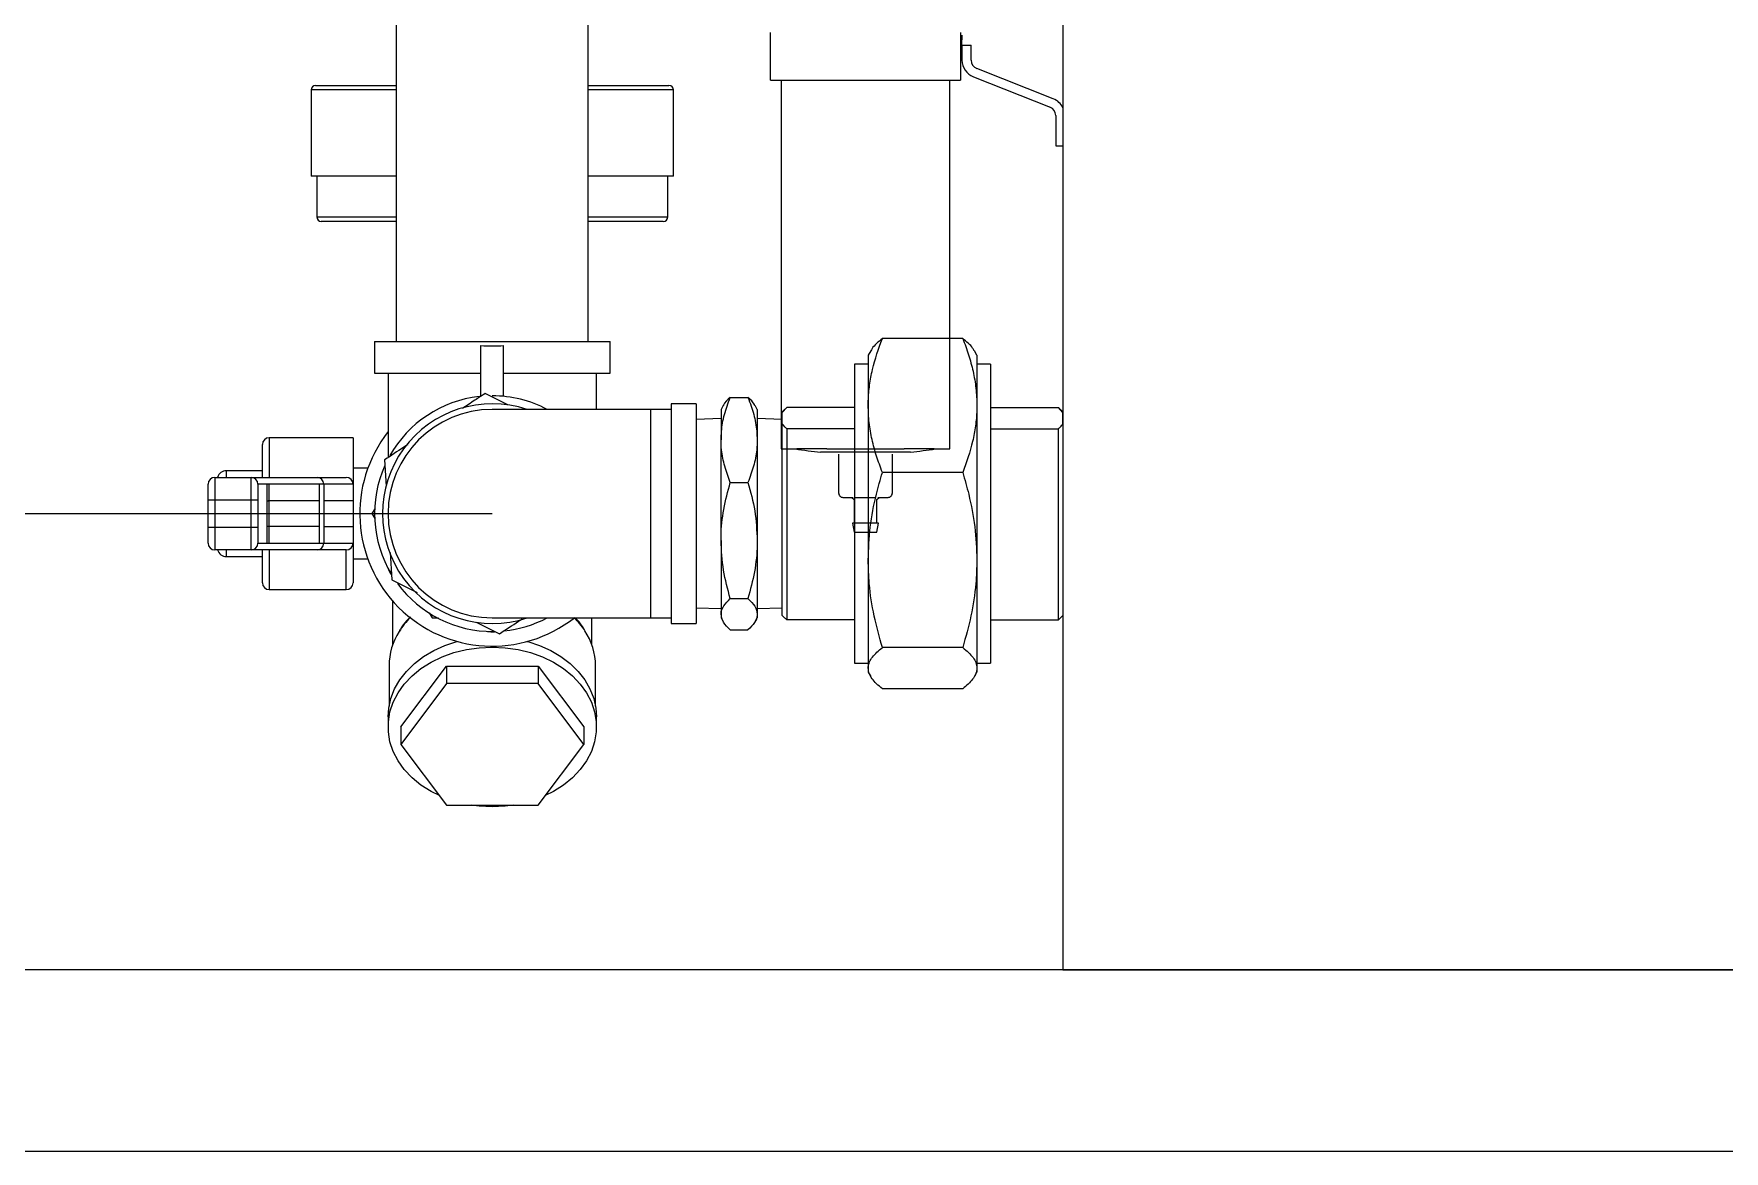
# Model space of a CAD drawing. Header units: millimetres. Extents: x 12318 to 17800, y 6541 to 10165.
# Drawn here: x 13895.75 to 13922.72, y 7285.31 to 7303.13 of the extents above; entities that cross this region are included whole.
import ezdxf

# ---------------------------------------------------------------- set-up
doc = ezdxf.new("R2010")
doc.units = ezdxf.units.MM
doc.layers.add('Equipment', color=123, linetype='Continuous')
doc.layers.add('GCW', color=214, linetype='Continuous')

# ---------------------------------------------------------------- blocks, each defined once
blk = doc.blocks.new('A$Cbe2ee938')
at = {"layer": 'Equipment'}
for p, q in [((7000, 889.3), (7000, 225)), ((6852.8, 468.7), (6852.8, 363.7)), ((6895.2, 363.7), (6895.2, 468.7)), ((6834, 419.2), (6834, 400.2)), ((6852.8, 419.2), (6834, 419.2)), ((6835, 420.2), (6852.8, 420.2)), ((6895.2, 420.2), (6913, 420.2)), ((6914, 419.2), (6895.2, 419.2)), ((6914, 400.2), (6914, 419.2)), ((6998.4, 406.89), (7000, 406.89)), ((6852.8, 400.2), (6834, 400.2)), ((6835.25, 400.2), (6835.25, 391.2)), ((6914, 400.2), (6895.2, 400.2)), ((6912.75, 391.2), (6912.75, 400.2)), ((6835.25, 391.2), (6852.8, 391.2)), ((6852.8, 390.2), (6836.25, 390.2)), ((6895.2, 391.2), (6912.75, 391.2)), ((6911.75, 390.2), (6895.2, 390.2)), ((6848, 363.7), (6848, 356.7)), ((6848, 363.7), (6900, 363.7)), ((6871.5, 351.58), (6871.5, 362.82)), ((6876.5, 351.58), (6876.5, 362.82)), ((6900, 356.7), (6900, 363.7)), ((6977.87, 364.35), (6960.13, 364.35)), ((6957, 358.7), (6954, 358.7)), ((6954, 358.7), (6954, 316.06)), ((6957.55, 361.64), (6957, 360.7)), ((6957, 360.7), (6957, 349.58)), ((6981, 360.7), (6980.46, 361.64)), ((6981, 360.7), (6981, 349.58)), ((6984, 358.7), (6981, 358.7)), ((6984, 358.7), (6984, 316.06)), ((6848, 356.7), (6871.5, 356.7)), ((6851.02, 356.7), (6851.02, 338.08)), ((6876.5, 356.7), (6900, 356.7)), ((6896.98, 348.7), (6896.98, 356.7)), ((6877.46, 349.68), (6872.4, 352.21)), ((6926.55, 351.36), (6930.45, 351.36)), ((6909, 348.7), (6874, 348.7)), ((6913.5, 348.7), (6909, 348.7)), ((6909, 302.7), (6909, 348.7)), ((6919, 349.95), (6913.5, 349.95)), ((6913.5, 349.95), (6913.5, 301.45)), ((6919, 349.95), (6919, 325.7)), ((6924.98, 349.54), (6924.5, 348.7)), ((6924.5, 348.7), (6924.5, 341.98)), ((6932.5, 348.7), (6932.01, 349.54)), ((6932.5, 348.7), (6932.5, 341.98)), ((6938, 348.05), (6939, 349.14)), ((6938.59, 348.77), (6938, 348.18)), ((6938, 348.05), (6938, 348.18)), ((6938, 345.54), (6938, 348.05)), ((6954, 349.14), (6939, 349.14)), ((6957, 349.58), (6957, 315.48)), ((6981, 349.58), (6981, 315.48)), ((6984, 349.14), (6999, 349.14)), ((7000, 348.05), (6999, 349.14)), ((7000, 348.18), (6999.41, 348.77)), ((7000, 348.18), (7000, 348.05)), ((7000, 345.54), (7000, 348.05)), ((6924.5, 346.66), (6919, 346.46)), ((6938, 346.46), (6932.5, 346.66)), ((6938, 303.23), (6938, 345.54)), ((6954, 344.45), (6939, 344.45)), ((6939, 344.45), (6939, 302.26)), ((6984, 344.45), (6999, 344.45)), ((6999, 302.26), (6999, 344.45)), ((7000, 345.54), (7000, 303.23)), ((6823.25, 333.7), (6823.25, 340.95)), ((6843.25, 342.45), (6824.75, 342.45)), ((6824.75, 342.45), (6824.75, 333.7)), ((6843.25, 342.45), (6843.25, 332.2)), ((6924.5, 319.76), (6924.5, 341.98)), ((6932.5, 341.98), (6932.5, 319.76)), ((6850.24, 337.57), (6850.59, 331.78)), ((6811.25, 328.7), (6811.25, 332.2)), ((6812.75, 333.7), (6812.75, 328.7)), ((6812.75, 333.7), (6820.75, 333.7)), ((6815.25, 335.19), (6823.25, 335.19)), ((6815.25, 335.19), (6815.25, 333.7)), ((6820.75, 328.7), (6820.75, 333.7)), ((6820.75, 333.7), (6835.31, 333.7)), ((6822.25, 332.2), (6822.25, 328.7)), ((6835.81, 332.2), (6822.25, 332.2)), ((6824.25, 332.2), (6824.25, 319.2)), ((6824.75, 328.5), (6824.75, 332.2)), ((6835.31, 333.7), (6841.75, 333.7)), ((6836.81, 332.2), (6835.81, 332.2)), ((6835.81, 332.2), (6835.81, 319.2)), ((6836.81, 332.2), (6836.81, 319.2)), ((6843.25, 332.2), (6836.81, 332.2)), ((6846.46, 335.7), (6843.25, 335.7)), ((6843.25, 332.2), (6843.25, 328.58)), ((6926.55, 332.59), (6930.45, 332.59)), ((6977.87, 334.8), (6960.13, 334.8)), ((6811.25, 322.7), (6811.25, 328.7)), ((6812.75, 328.7), (6811.25, 328.7)), ((6820.75, 328.7), (6812.75, 328.7)), ((6812.75, 328.7), (6812.75, 322.7)), ((6820.75, 322.7), (6820.75, 328.7)), ((6822.25, 328.7), (6820.75, 328.7)), ((6822.25, 328.7), (6822.25, 322.7)), ((6824.75, 322.9), (6824.75, 328.5)), ((6835.81, 328.5), (6824.75, 328.5)), ((6836.81, 328.58), (6843.25, 328.58)), ((6843.25, 328.58), (6843.25, 322.82)), ((6848.06, 326.77), (6847.44, 325.7)), ((6847.44, 325.7), (6848.06, 324.63)), ((6919, 325.7), (6919, 301.45)), ((6811.25, 319.2), (6811.25, 322.7)), ((6811.25, 322.7), (6812.75, 322.7)), ((6812.75, 322.7), (6812.75, 317.7)), ((6812.75, 322.7), (6820.75, 322.7)), ((6820.75, 317.7), (6820.75, 322.7)), ((6820.75, 322.7), (6822.25, 322.7)), ((6822.25, 322.7), (6822.25, 319.2)), ((6824.75, 319.2), (6824.75, 322.9)), ((6824.75, 322.9), (6835.81, 322.9)), ((6843.25, 322.82), (6836.81, 322.82)), ((6843.25, 322.82), (6843.25, 319.2)), ((6820.75, 317.7), (6812.75, 317.7)), ((6815.25, 317.7), (6815.25, 316.21)), ((6835.31, 317.7), (6820.75, 317.7)), ((6822.25, 319.2), (6835.81, 319.2)), ((6823.25, 310.45), (6823.25, 317.7)), ((6824.75, 317.7), (6824.75, 308.95)), ((6841.75, 317.7), (6835.31, 317.7)), ((6835.81, 319.2), (6836.81, 319.2)), ((6836.81, 319.2), (6843.25, 319.2)), ((6841.75, 308.95), (6841.75, 317.7)), ((6843.25, 319.2), (6843.25, 310.45)), ((6924.5, 319.76), (6924.5, 303.49)), ((6932.5, 319.76), (6932.5, 303.49)), ((6815.25, 316.21), (6823.25, 316.21)), ((6843.25, 315.7), (6846.51, 315.7)), ((6851.48, 317.14), (6851.84, 311.06)), ((6954, 316.06), (6954, 292.7)), ((6957, 315.48), (6957, 291.6)), ((6981, 315.48), (6981, 291.6)), ((6984, 316.06), (6984, 292.7)), ((6851.84, 311.06), (6857.43, 308.27)), ((6824.75, 308.95), (6841.75, 308.95)), ((6852, 306.42), (6852, 296.73)), ((6926.55, 306.94), (6930.45, 306.94)), ((6860.08, 303.81), (6860.72, 302.7)), ((6860.72, 302.7), (6862.09, 302.7)), ((6874, 302.7), (6909, 302.7)), ((6896, 296.73), (6896, 302.7)), ((6909, 302.7), (6913.5, 302.7)), ((6919, 304.94), (6924.5, 304.75)), ((6924.5, 303.49), (6924.5, 302.7)), ((6924.5, 302.7), (6924.98, 301.86)), ((6932.01, 301.86), (6932.5, 302.7)), ((6932.5, 304.75), (6938, 304.94)), ((6932.5, 303.49), (6932.5, 302.7)), ((6938, 303.23), (6938.59, 302.63)), ((6938.64, 302.65), (6939, 302.26)), ((6999.36, 302.65), (6999, 302.26)), ((6999.41, 302.63), (7000, 303.23)), ((6870.45, 301.76), (6875.6, 299.19)), ((6913.5, 301.45), (6919, 301.45)), ((6926.55, 300.04), (6930.45, 300.04)), ((6954, 302.26), (6939, 302.26)), ((6984, 302.26), (6999, 302.26)), ((6858.84, 294.14), (6861.1, 295.48)), ((6861.1, 295.48), (6863.56, 296.59)), ((6862.92, 294.08), (6865.53, 295.02)), ((6863.56, 296.59), (6866.18, 297.46)), ((6865.53, 295.02), (6868.28, 295.71)), ((6866.18, 297.46), (6866.28, 297.49)), ((6868.28, 295.71), (6871.12, 296.12)), ((6871.12, 296.12), (6874, 296.26)), ((6874, 296.26), (6876.88, 296.12)), ((6876.88, 296.12), (6879.72, 295.71)), ((6879.72, 295.71), (6882.47, 295.02)), ((6881.72, 297.49), (6881.82, 297.46)), ((6881.82, 297.46), (6884.44, 296.59)), ((6882.47, 295.02), (6885.08, 294.08)), ((6884.44, 296.59), (6886.9, 295.48)), ((6886.9, 295.48), (6889.16, 294.14)), ((6977.87, 296.15), (6960.13, 296.15)), ((6851.2, 292.14), (6851.2, 283.21)), ((6853.79, 278.64), (6863.9, 292.05)), ((6855.06, 290.88), (6856.82, 292.6)), ((6856.28, 289.87), (6858.26, 291.49)), ((6856.82, 292.6), (6858.84, 294.14)), ((6858.26, 291.49), (6860.48, 292.9)), ((6860.48, 292.9), (6862.92, 294.08)), ((6863.9, 292.05), (6884.1, 292.05)), ((6863.9, 292.05), (6863.9, 288.19)), ((6884.1, 292.05), (6894.21, 278.64)), ((6884.1, 292.05), (6884.1, 288.19)), ((6885.08, 294.08), (6887.52, 292.9)), ((6887.52, 292.9), (6889.74, 291.49)), ((6889.16, 294.14), (6891.18, 292.6)), ((6889.74, 291.49), (6891.72, 289.87)), ((6891.18, 292.6), (6892.94, 290.88)), ((6896.8, 283.21), (6896.8, 292.14)), ((6954, 292.7), (6957, 292.7)), ((6957, 291.6), (6957, 290.7)), ((6981, 292.7), (6984, 292.7)), ((6981, 291.6), (6981, 290.7)), ((6852.43, 287.01), (6853.59, 289.01)), ((6853.19, 286.14), (6854.58, 288.08)), ((6853.59, 289.01), (6855.06, 290.88)), ((6863.9, 288.19), (6853.79, 274.78)), ((6854.58, 288.08), (6856.28, 289.87)), ((6884.1, 288.19), (6863.9, 288.19)), ((6894.21, 274.78), (6884.1, 288.19)), ((6891.72, 289.87), (6893.42, 288.08)), ((6892.94, 290.88), (6894.41, 289.01)), ((6893.42, 288.08), (6894.81, 286.14)), ((6894.41, 289.01), (6895.57, 287.01)), ((6957, 290.7), (6957.55, 289.76)), ((6980.46, 289.76), (6981, 290.7)), ((6851.13, 282.76), (6851.61, 284.91)), ((6851.41, 281.94), (6852.13, 284.09)), ((6851.61, 284.91), (6852.43, 287.01)), ((6852.13, 284.09), (6853.19, 286.14)), ((6894.81, 286.14), (6895.87, 284.09)), ((6895.57, 287.01), (6896.39, 284.91)), ((6895.87, 284.09), (6896.59, 281.94)), ((6896.39, 284.91), (6896.87, 282.76)), ((6977.87, 287.05), (6960.13, 287.05)), ((6851, 280.89), (6851.13, 282.76)), ((6851, 280.89), (6851, 278.64)), ((6851.05, 279.75), (6851.41, 281.94)), ((6896.59, 281.94), (6896.95, 279.75)), ((6896.87, 282.76), (6897, 280.89)), ((6897, 278.64), (6897, 280.89)), ((6851.05, 277.54), (6851.05, 279.75)), ((6851.41, 275.34), (6851.05, 277.54)), ((6853.79, 278.64), (6853.79, 274.78)), ((6894.21, 278.64), (6894.21, 274.78)), ((6896.95, 277.54), (6896.59, 275.34)), ((6896.95, 279.75), (6896.95, 277.54)), ((6852.13, 273.2), (6851.41, 275.34)), ((6853.19, 271.14), (6852.13, 273.2)), ((6853.79, 274.78), (6863.9, 261.38)), ((6884.1, 261.38), (6894.21, 274.78)), ((6895.87, 273.2), (6894.81, 271.14)), ((6896.59, 275.34), (6895.87, 273.2)), ((6854.58, 269.2), (6853.19, 271.14)), ((6856.28, 267.41), (6854.58, 269.2)), ((6893.42, 269.2), (6891.72, 267.41)), ((6894.81, 271.14), (6893.42, 269.2)), ((6858.26, 265.8), (6856.28, 267.41)), ((6860.48, 264.39), (6858.26, 265.8)), ((6889.74, 265.8), (6887.52, 264.39)), ((6891.72, 267.41), (6889.74, 265.8)), ((6862.33, 263.46), (6860.48, 264.39)), ((6863.9, 261.38), (6884.1, 261.38)), ((6871.12, 261.16), (6869.4, 261.38)), ((6878.6, 261.38), (6876.88, 261.16)), ((6887.52, 264.39), (6885.67, 263.46)), ((6874, 261.02), (6871.12, 261.16)), ((6876.88, 261.16), (6874, 261.02)), ((9000, 225), (6251, 225)), ((7000, 225), (9000, 225)), ((6251, 185), (9000, 185))]:
    blk.add_line(p, q, dxfattribs=at)
at = {"layer": 'Equipment', "linetype": 'Continuous', "lineweight": 25}
for p, q in [((6935.4, 421.39), (6935.4, 431.89)), ((6977.4, 431.89), (6977.4, 421.39)), ((6977.7, 431.29), (6977.7, 430.3)), ((6977.7, 429.09), (6977.7, 430.3)), ((6977.7, 429.09), (6979.71, 429.09)), ((6977.7, 429.09), (6977.7, 425.81)), ((6979.7, 425.81), (6979.7, 429.09)), ((6980.23, 422.1), (6997.14, 415.39)), ((6997.87, 417.25), (6980.96, 423.95)), ((6935.4, 421.39), (6977.4, 421.39)), ((6937.8, 421.39), (6937.8, 355.5)), ((6975, 405.5), (6975, 421.39)), ((6998.4, 413.53), (6998.4, 406.89)), ((6975, 355.5), (6975, 405.5)), ((6937.8, 355.5), (6937.8, 340)), ((6975, 340), (6975, 355.5)), ((6937.8, 340), (6940.94, 340)), ((6940.94, 340), (6941.22, 340)), ((6947.85, 340), (6941.22, 340)), ((6947.85, 340), (6964.95, 340)), ((6971.58, 340), (6964.95, 340)), ((6971.58, 340), (6971.86, 340)), ((6971.86, 340), (6975, 340)), ((6966.37, 339.29), (6946.48, 339.29)), ((6950.46, 338.85), (6950.46, 330.29)), ((6962.34, 330.29), (6962.34, 338.85)), ((6951.41, 329.29), (6953.67, 329.29)), ((6953.4, 329.29), (6953.9, 328.79)), ((6953.9, 328.79), (6953.9, 323.59)), ((6954.13, 329.29), (6958.67, 329.29)), ((6958.9, 328.79), (6959.4, 329.29)), ((6958.9, 323.59), (6958.9, 328.79)), ((6959.13, 329.29), (6961.39, 329.29)), ((6953.5, 323.59), (6953.9, 321.59)), ((6956.4, 323.59), (6953.5, 323.59)), ((6953.9, 321.59), (6956.4, 321.59)), ((6959.3, 323.59), (6956.4, 323.59)), ((6956.4, 321.59), (6958.9, 321.59)), ((6958.9, 321.59), (6959.3, 323.59))]:
    blk.add_line(p, q, dxfattribs=at)
for centre, radius, start, end in [((6981.7, 425.81), 4, 180, 248.3729), ((6981.7, 425.81), 2, 180, 248.3729), ((6996.4, 413.53), 2, 0, 68.3729), ((6996.4, 413.53), 4, 25.8419, 68.3729), ((6956.4, 438.79), 100, 261.0856, 264.3409), ((6956.4, 438.79), 100, 275.7211, 278.895), ((6951.46, 330.29), 1, 179.9319, 225.853), ((6951.43, 330.22), 0.934, 224.566, 268.6702), ((6961.37, 330.23), 0.938, 271.4324, 315.3315), ((6961.34, 330.29), 1, 314.147, 0.0681)]:
    blk.add_arc(centre, radius, start, end, dxfattribs=at)
at = {"layer": 'Equipment'}
for centre, radius, start, end in [((6835, 419.2), 1, 90, 180), ((6913, 419.2), 1, 0, 90), ((6836.25, 391.2), 1, 180, 270), ((6911.75, 391.2), 1, 270, 0), ((6874, 388.7), 26, 264.4823, 275.5177), ((6874, 325.7), 26, 96.4119, 150.5162), ((6874, 325.7), 26, 62.2042, 90), ((6874, 325.7), 24.25, 71.5235, 288.4765), ((6874, 325.7), 23, 90, 270), ((6874, 325.7), 29.25, 141.7673, 308.2822), ((6824.75, 340.95), 1.5, 90, 180), ((6874, 325.7), 26, 155.8079, 211.0096), ((6812.75, 332.2), 1.5, 90, 180), ((6820.75, 332.2), 1.5, 0, 90), ((6835.31, 332.2), 1.5, 0, 90), ((6841.75, 332.2), 1.5, 0, 90), ((6812.75, 319.2), 1.5, 180, 270), ((6820.75, 319.2), 1.5, 270, 0), ((6835.31, 319.2), 1.5, 270, 0), ((6841.75, 319.2), 1.5, 270, 0), ((6856.62, 315.66), 6, 199.8919, 214.4074), ((6824.75, 310.45), 1.5, 180, 270), ((6841.75, 310.45), 1.5, 270, 0), ((6874, 325.7), 26, 216.4116, 270.5227), ((6868.15, 290.43), 17.38, 134.9053, 147.8564), ((6874, 325.7), 26, 275.7632, 297.7958), ((6879.81, 290.4), 17.43, 32.8861, 45.084), ((6865.41, 292.03), 14.21, 147.4475, 179.5581), ((6874, 305.63), 6, 259.8919, 274.4074), ((6882.56, 292.03), 14.24, 0.4593, 33.3787)]:
    blk.add_arc(centre, radius, start, end, dxfattribs=at)
for centre, start_param, end_param in [((6815.25, 332.95), 0, 1.230228), ((6815.25, 318.45), 1.911365, 3.141593)]:
    blk.add_ellipse(centre, major_axis=(0, 2.23), ratio=0.896006, start_param=start_param, end_param=end_param, dxfattribs=at)
for points, knots in [([(6957, 349.58), (6957, 349.93), (6957.02, 351.43), (6957.26, 354.08), (6958.1, 358.69), (6959.31, 362.08), (6960.13, 364.35)], [0, 0, 0, 0, 0.070094, 0.300499, 0.53094, 1, 1, 1, 1]), ([(6960.13, 364.35), (6959.68, 363.98), (6958.8, 363.25), (6957.94, 362.34), (6957.67, 361.79), (6957.58, 361.62)], [0, 0, 0, 0, 0.409969, 0.819844, 1, 1, 1, 1]), ([(6977.87, 364.35), (6978.32, 363.16), (6979.22, 360.77), (6980.2, 357.1), (6980.87, 353.36), (6980.96, 350.84), (6981, 349.58)], [0, 0, 0, 0, 0.247711, 0.495365, 0.747705, 1, 1, 1, 1]), ([(6980.43, 361.62), (6980.31, 361.83), (6979.8, 362.75), (6978.72, 363.65), (6977.87, 364.35)], [0, 0, 0, 0, 0.223657, 1, 1, 1, 1]), ([(6872.4, 352.21), (6871.65, 351.71), (6870, 350.63), (6868.32, 349.51), (6867.4, 348.91)], [0, 0, 0, 0, 0.456594, 1, 1, 1, 1]), ([(6924.5, 341.98), (6924.57, 343.22), (6924.71, 345.74), (6925.59, 348.86), (6926.31, 350.72), (6926.55, 351.36)], [0, 0, 0, 0, 0.393045, 0.79206, 1, 1, 1, 1]), ([(6926.55, 351.36), (6925.91, 350.8), (6925.22, 350.19), (6925.03, 349.57), (6925.01, 349.52)], [0, 0, 0, 0, 0.9186299, 1, 1, 1, 1]), ([(6930.45, 351.36), (6930.69, 350.72), (6931.41, 348.88), (6932.28, 345.76), (6932.43, 343.24), (6932.5, 341.98)], [0, 0, 0, 0, 0.2079402, 0.6013403, 1, 1, 1, 1]), ([(6931.97, 349.52), (6931.94, 349.6), (6931.72, 350.22), (6931.04, 350.83), (6930.45, 351.36)], [0, 0, 0, 0, 0.129677, 1, 1, 1, 1]), ([(6960.13, 334.8), (6959.68, 336), (6958.78, 338.39), (6957.8, 342.06), (6957.13, 345.79), (6957.04, 348.32), (6957, 349.58)], [0, 0, 0, 0, 0.247711, 0.495365, 0.747705, 1, 1, 1, 1]), ([(6981, 349.58), (6981, 349.23), (6980.98, 347.72), (6980.74, 345.07), (6979.9, 340.46), (6978.69, 337.07), (6977.87, 334.8)], [0, 0, 0, 0, 0.070094, 0.300499, 0.53094, 1, 1, 1, 1]), ([(6939, 344.45), (6938.85, 344.58), (6938.45, 344.94), (6938.17, 345.31), (6938, 345.54)], [0, 0, 0, 0, 0.369429, 1, 1, 1, 1]), ([(6999, 344.45), (6999.15, 344.58), (6999.55, 344.94), (6999.83, 345.31), (7000, 345.54)], [0, 0, 0, 0, 0.369429, 1, 1, 1, 1]), ([(6855.32, 340.92), (6855.04, 340.74), (6853.31, 339.6), (6851.64, 338.49), (6850.24, 337.57)], [0, 0, 0, 0, 0.16351, 1, 1, 1, 1]), ([(6926.55, 332.59), (6926.11, 333.77), (6925.23, 336.14), (6924.59, 339.29), (6924.52, 341.25), (6924.5, 341.98)], [0, 0, 0, 0, 0.383432, 0.770555, 1, 1, 1, 1]), ([(6932.5, 341.98), (6932.48, 341.25), (6932.41, 339.3), (6931.78, 336.15), (6930.89, 333.78), (6930.45, 332.59)], [0, 0, 0, 0, 0.229444, 0.612524, 1, 1, 1, 1]), ([(6924.5, 319.76), (6924.5, 320.07), (6924.52, 322.37), (6924.97, 326.71), (6926.02, 330.62), (6926.55, 332.59)], [0, 0, 0, 0, 0.070111, 0.530795, 1, 1, 1, 1]), ([(6930.45, 332.59), (6931.02, 330.51), (6932.18, 326.3), (6932.39, 321.96), (6932.5, 319.76)], [0, 0, 0, 0, 0.495458, 1, 1, 1, 1]), ([(6957, 315.48), (6957.09, 317.9), (6957.29, 322.77), (6958.54, 329.22), (6959.67, 333.19), (6960.13, 334.8)], [0, 0, 0, 0, 0.370045, 0.745154, 1, 1, 1, 1]), ([(6977.87, 334.8), (6978.33, 333.19), (6979.45, 329.25), (6980.71, 322.8), (6980.9, 317.93), (6981, 315.48)], [0, 0, 0, 0, 0.254847, 0.625163, 1, 1, 1, 1]), ([(6824.75, 328.5), (6824.69, 328.49), (6824.58, 328.49), (6824.45, 328.49), (6824.35, 328.48), (6824.27, 328.47), (6824.25, 328.46), (6824.25, 328.45), (6824.25, 328.45)], [0, 0, 0, 0, 0.211822, 0.42565, 0.555069, 0.770822, 0.98656, 1, 1, 1, 1]), ([(6824.25, 322.95), (6824.25, 322.95), (6824.25, 322.94), (6824.27, 322.93), (6824.35, 322.92), (6824.45, 322.91), (6824.58, 322.91), (6824.69, 322.91), (6824.75, 322.9)], [0, 0, 0, 0, 0.01344, 0.229178, 0.444931, 0.57435, 0.788178, 1, 1, 1, 1]), ([(6926.55, 306.94), (6925.98, 309.02), (6924.82, 313.22), (6924.61, 317.57), (6924.5, 319.76)], [0, 0, 0, 0, 0.495458, 1, 1, 1, 1]), ([(6932.5, 319.76), (6932.5, 319.46), (6932.48, 317.16), (6932.03, 312.82), (6930.98, 308.91), (6930.45, 306.94)], [0, 0, 0, 0, 0.070111, 0.530795, 1, 1, 1, 1]), ([(6960.13, 296.15), (6959.49, 298.46), (6958.2, 303.1), (6957.17, 309.58), (6957.05, 313.73), (6957, 315.48)], [0, 0, 0, 0, 0.365191, 0.733498, 1, 1, 1, 1]), ([(6981, 315.48), (6980.95, 313.73), (6980.83, 309.61), (6979.81, 303.12), (6978.52, 298.48), (6977.87, 296.15)], [0, 0, 0, 0, 0.266501, 0.631403, 1, 1, 1, 1]), ([(6924.5, 303.49), (6924.5, 303.57), (6924.52, 304.19), (6924.97, 305.36), (6926.02, 306.41), (6926.55, 306.94)], [0, 0, 0, 0, 0.070111, 0.530795, 1, 1, 1, 1]), ([(6930.45, 306.94), (6931.02, 306.38), (6932.18, 305.25), (6932.39, 304.08), (6932.5, 303.49)], [0, 0, 0, 0, 0.495458, 1, 1, 1, 1]), ([(6855.92, 302.89), (6855.64, 302.6), (6854.8, 301.77), (6854, 300.75), (6853.57, 299.99), (6853.51, 299.87)], [0, 0, 0, 0, 0.304032, 0.892548, 1, 1, 1, 1]), ([(6875.6, 299.19), (6876.99, 300.11), (6878.61, 301.18), (6880.29, 302.29), (6880.53, 302.45)], [0, 0, 0, 0, 0.8520437, 1, 1, 1, 1]), ([(6894.36, 300.06), (6894.18, 300.34), (6893.63, 301.24), (6892.92, 302.13), (6892.32, 302.68), (6892.3, 302.7)], [0, 0, 0, 0, 0.300459, 0.973875, 1, 1, 1, 1]), ([(6926.55, 300.04), (6925.98, 300.6), (6924.82, 301.73), (6924.61, 302.9), (6924.5, 303.49)], [0, 0, 0, 0, 0.495458, 1, 1, 1, 1]), ([(6932.5, 303.49), (6932.5, 303.41), (6932.48, 302.79), (6932.03, 301.62), (6930.98, 300.57), (6930.45, 300.04)], [0, 0, 0, 0, 0.070111, 0.530795, 1, 1, 1, 1]), ([(6957, 291.6), (6957, 291.71), (6957.02, 292.17), (6957.26, 292.99), (6958.1, 294.41), (6959.31, 295.45), (6960.13, 296.15)], [0, 0, 0, 0, 0.070094, 0.300499, 0.53094, 1, 1, 1, 1]), ([(6977.87, 296.15), (6978.32, 295.78), (6979.22, 295.05), (6980.2, 293.92), (6980.87, 292.77), (6980.96, 291.99), (6981, 291.6)], [0, 0, 0, 0, 0.247711, 0.495365, 0.747705, 1, 1, 1, 1]), ([(6960.13, 287.05), (6959.68, 287.42), (6958.78, 288.15), (6957.8, 289.28), (6957.13, 290.43), (6957.04, 291.21), (6957, 291.6)], [0, 0, 0, 0, 0.247711, 0.495365, 0.747705, 1, 1, 1, 1]), ([(6981, 291.6), (6981, 291.49), (6980.98, 291.03), (6980.74, 290.21), (6979.9, 288.79), (6978.69, 287.75), (6977.87, 287.05)], [0, 0, 0, 0, 0.070094, 0.300499, 0.53094, 1, 1, 1, 1])]:
    blk.add_open_spline(points, degree=3, knots=knots, dxfattribs=at)

msp = doc.modelspace()

# ---------------------------------------------------------------- linework, layer by layer
at = {"layer": 'GCW'}
msp.add_line((13874.303, 7295.479), (13903.062, 7295.479), dxfattribs=at)

# ---------------------------------------------------------------- block references
at = {"xscale": 0.072267749473635, "yscale": 0.072267749473635, "zscale": 0.072267749473635}
msp.add_blockref('A$Cbe2ee938', (13406.294, 7271.941), dxfattribs=at)

doc.saveas('drawing.dxf')
